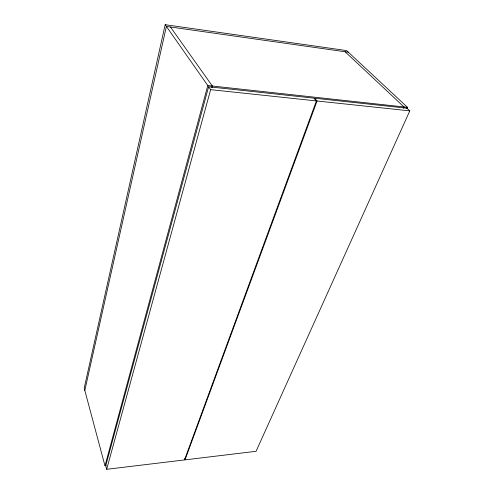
<?xml version="1.0" encoding="UTF-8"?>
<svg xmlns="http://www.w3.org/2000/svg" width="494" height="494" viewBox="0 0 494 494"><rect width="100%" height="100%" fill="white"/><g stroke="black" fill="none" stroke-linecap="round" stroke-linejoin="round"><path stroke-width="0.74" d="M407.538 107.346L346.609 50.592L165.187 24.7L84.202 388.148L104.987 465.823L207.801 85.53L407.538 107.346L406.908 108.754M84.814 390.427L166.392 26.41L348.35 52.21M208.616 86.753L105.728 465.774L106.679 469.3L184.509 459.926L316.419 100.918L313.925 98.152L208.616 86.753L210.642 89.649L316.419 100.918M106.679 469.3L210.642 89.649M211.932 87.512L212.34 86.024M212.037 87.401L212.395 86.098L170.467 26.991M185.009 459.865L317.086 100.992L314.585 98.22L406.957 108.217L409.798 110.872L256.065 451.306L185.009 459.865L184.528 458.531M403.37 108.211L403.956 106.895M406.834 108.686L407.464 107.278M104.963 465.731L106.272 465.576M317.086 100.992L409.798 110.872M345.102 51.753L404.03 106.963M165.187 24.7L207.851 85.604"/></g></svg>
